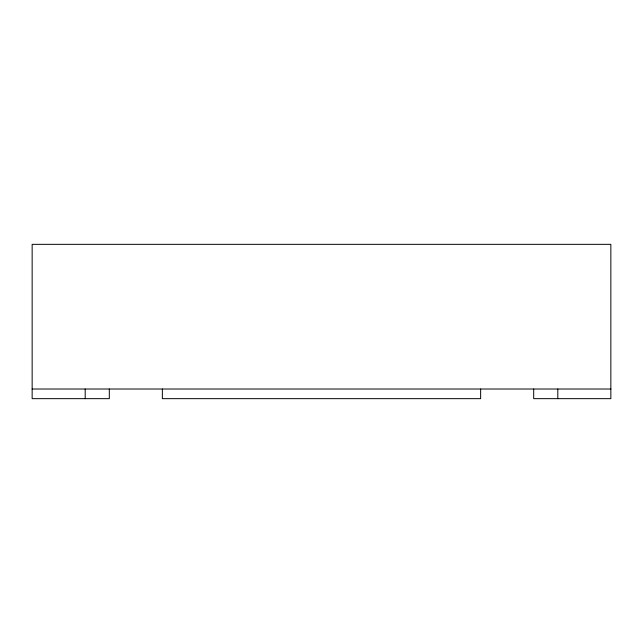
<?xml version="1.0" encoding="UTF-8"?>
<svg xmlns="http://www.w3.org/2000/svg" width="643" height="643" viewBox="0 0 643 643"><rect width="100%" height="100%" fill="white"/><g stroke="black" fill="none" stroke-linecap="round" stroke-linejoin="round"><path stroke-width="0.96" d="M32.15 389.015L610.85 389.015M557.803 389.015L557.803 398.66M533.69 389.015L533.69 398.66L610.85 398.66L610.85 244.34L32.15 244.34L32.15 398.66L109.31 398.66L109.31 389.015M480.642 389.015L480.642 398.66L162.357 398.66L162.357 389.015M85.197 389.015L85.197 398.66"/></g></svg>
